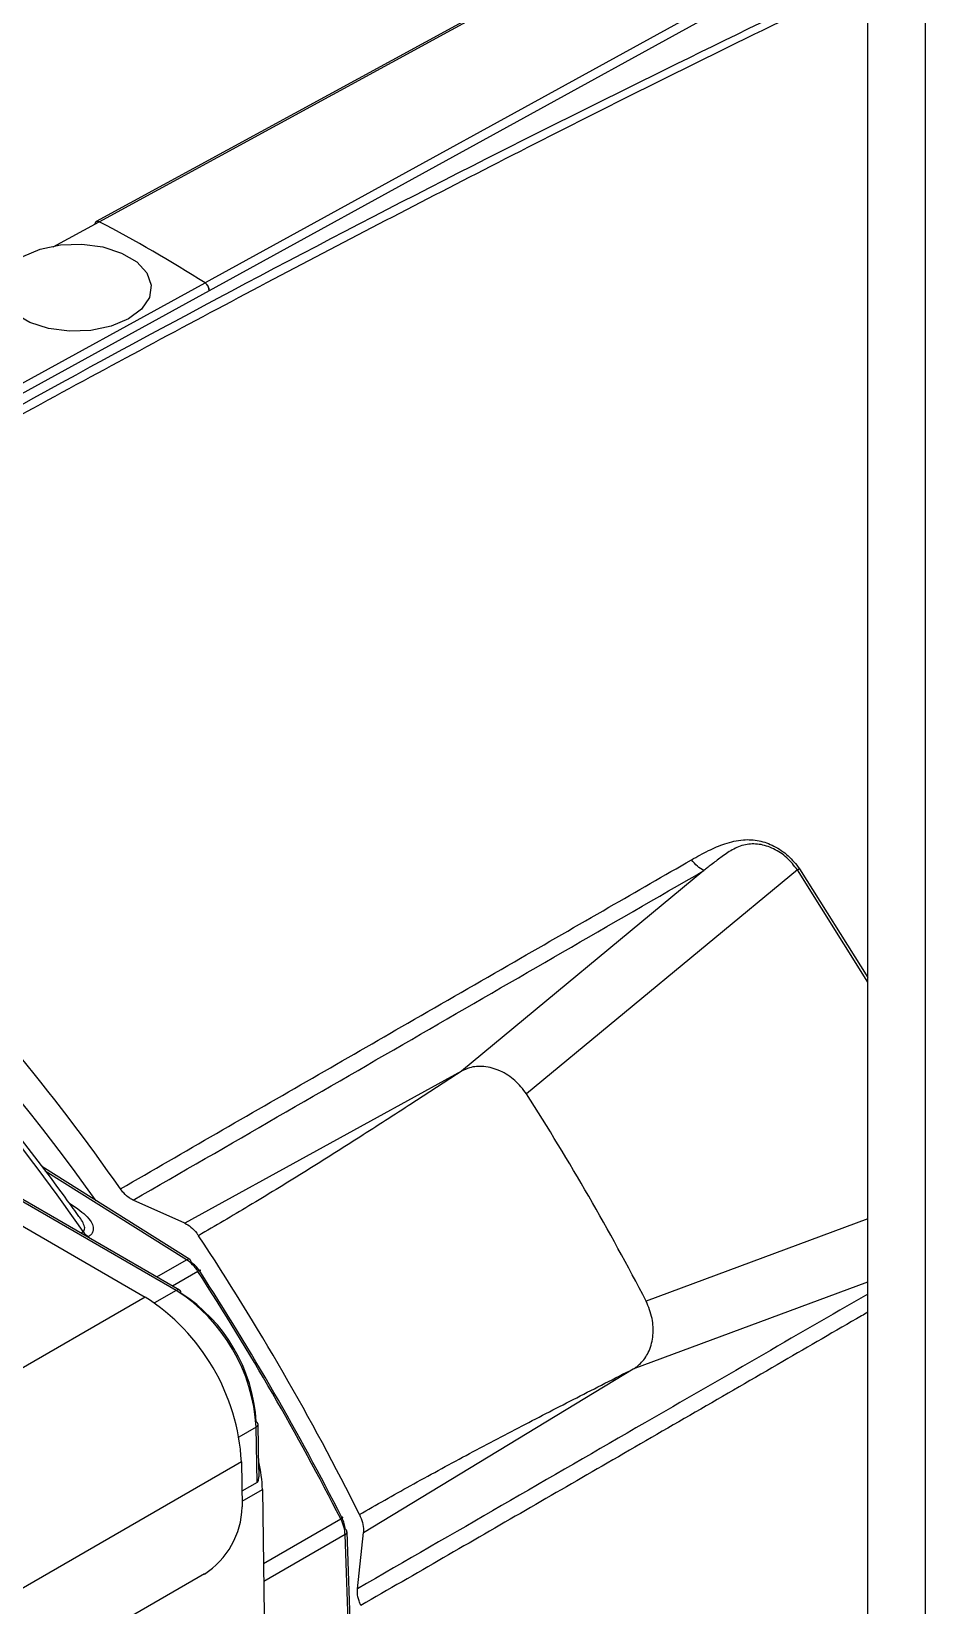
# Model space of a CAD drawing. Extents: x 7 to 135, y 1 to 99.
# Drawn here: x 97.026 to 99.081, y 81.058 to 84.675 of the extents above; entities that cross this region are included whole.
import ezdxf

# ---------------------------------------------------------------- set-up
doc = ezdxf.new("R2010")
doc.units = 0
doc.header["$MEASUREMENT"] = 0
doc.layers.add('OBJECT', color=7, linetype='CONTINUOUS')

msp = doc.modelspace()

# ---------------------------------------------------------------- linework, layer by layer
at = {"layer": 'OBJECT'}
for p, q in [((98.9479, 78.9385), (98.9479, 86.0266)), ((99.0808, 78.8382), (99.0808, 85.9499)), ((97.1813, 84.2373), (98.9479, 85.2002)), ((98.9479, 84.9334), (97.4246, 84.0968)), ((98.9479, 84.9101), (97.4344, 84.0789)), ((97.0752, 84.1795), (97.1813, 84.2373)), ((96.4422, 83.5579), (97.4246, 84.0968)), ((97.4342, 84.0789), (96.4454, 83.5363)), ((97.4344, 84.0789), (97.4342, 84.0789)), ((98.5713, 82.7464), (98.014, 82.2854)), ((98.7865, 82.7481), (98.1636, 82.2331)), ((98.9479, 82.4902), (98.7865, 82.7481)), ((98.7911, 82.7507), (98.9479, 82.5004)), ((98.014, 82.2854), (97.3781, 81.9362)), ((97.3584, 81.7816), (96.6455, 82.1932)), ((97.3659, 81.7824), (96.653, 82.1939)), ((96.6467, 82.1362), (97.287, 81.7665)), ((97.3899, 81.8525), (97.0491, 82.0661)), ((97.3821, 81.852), (97.057, 82.0557)), ((97.1134, 81.9811), (97.1269, 81.9726)), ((97.3781, 81.9362), (97.2595, 81.989)), ((98.9479, 81.9463), (98.4386, 81.7568)), ((97.1387, 81.9135), (97.1443, 81.9168)), ((97.1564, 81.9052), (97.1547, 81.9043)), ((97.3137, 81.8125), (97.3821, 81.852)), ((97.4081, 81.8253), (97.3498, 81.7917)), ((97.3584, 81.7816), (97.3085, 81.7529)), ((98.409, 81.6012), (98.9479, 81.8015)), ((97.287, 81.7665), (95.9435, 80.9909)), ((97.7886, 81.2251), (98.409, 81.6012)), ((97.5422, 81.4675), (97.5025, 81.4446)), ((97.5444, 81.3404), (97.5422, 81.4675)), ((97.5484, 81.3702), (97.5466, 81.4737)), ((97.5083, 81.3876), (96.1648, 80.6121)), ((97.5083, 81.3876), (97.5099, 81.284)), ((97.5444, 81.3404), (97.5093, 81.3202)), ((97.5097, 81.2971), (97.5563, 81.3241)), ((97.5563, 81.3241), (97.5648, 80.7573)), ((97.5589, 81.1541), (97.7364, 81.2566)), ((97.7465, 81.2207), (97.5595, 81.1128)), ((97.7615, 80.8069), (97.7465, 81.2207)), ((97.7665, 80.7947), (97.7509, 81.2272)), ((97.7751, 81.096), (97.7886, 81.2251)), ((97.423, 81.13), (96.2563, 80.4565))]:
    msp.add_line(p, q, dxfattribs=at)
at = {"layer": 'OBJECT', "flags": 128}
for points in [[(98.9479, 85.2044), (98.6888, 85.0632), (97.1743, 84.2377)], [(97.1622, 83.9875), (97.1128, 83.9858), (97.0646, 83.9921), (97.0214, 84.0061), (96.9868, 84.0265), (96.9636, 84.0517), (96.9536, 84.0797), (96.9576, 84.1082), (96.9754, 84.1348), (97.0055, 84.1575), (97.0454, 84.1744), (97.092, 84.1841), (97.1414, 84.1858), (97.1896, 84.1794), (97.2328, 84.1655), (97.2674, 84.1451), (97.2906, 84.1198), (97.3006, 84.0919), (97.2966, 84.0634), (97.2788, 84.0367), (97.2487, 84.014), (97.2088, 83.9972), (97.1622, 83.9875)], [(97.4122, 81.8261), (97.4132, 81.827), (97.4138, 81.8276), (97.4139, 81.828), (97.4136, 81.828), (97.4128, 81.8278), (97.4116, 81.8272), (97.41, 81.8264), (97.4081, 81.8253)], [(97.7364, 81.2566), (97.7383, 81.2577), (97.7398, 81.2587), (97.7409, 81.2594), (97.7415, 81.26), (97.7416, 81.2603), (97.7413, 81.2604), (97.7404, 81.2602), (97.7391, 81.2598)]]:
    msp.add_lwpolyline(points, dxfattribs=at)
at = {"layer": 'OBJECT'}
for centre, radius, start, end in [((97.1775, 84.2317), 0.00666, 55.9374, 179.8507), ((95.7164, 81.4188), 3.1764, 57.4681, 62.5373), ((97.4117, 84.0783), 0.0225, 1.3774, 55.2166), ((93.328, 79.2974), 4.755, 34.854, 54.4687), ((93.1964, 79.1783), 4.8048, 34.7475, 54.3762), ((93.2127, 79.1646), 4.8644, 35.477, 50.8883), ((93.0779, 78.9794), 6.0374, 27.3893, 32.61067), ((97.1783, 81.9401), 0.0412, 214.4527, 237.8199), ((92.366, 78.5684), 6.0486, 26.49363, 33.50637), ((97.3865, 81.846), 0.0074, 62.4062, 125.9876), ((97.3855, 81.8467), 0.00727, 355.1849, 53.2568), ((97.3628, 81.7755), 0.00754, 65.6923, 125.6202), ((97.1421, 81.4443), 0.4007, 3.3297, 57.3406), ((97.3623, 81.7766), 0.00682, 350.7948, 57.8969), ((97.0268, 81.3605), 0.4822, 3.2297, 57.3477), ((97.1652, 81.4576), 0.3776, 3.3299, 57.3405), ((97.5393, 81.4728), 0.00732, 6.8124, 66.8505), ((97.5395, 81.4741), 0.0071, 292.2916, 356.4837), ((97.2534, 81.3176), 0.303, 1.2231, 13.4419), ((97.3207, 81.2892), 0.1893, 302.7329, 358.4165), ((97.7433, 81.2276), 0.00761, 294.9816, 356.6116), ((97.7436, 81.2263), 0.00728, 6.7608, 64.8093)]:
    msp.add_arc(centre, radius, start, end, dxfattribs=at)
for centre, major_axis, ratio, start_param, end_param in [((97.3822, 81.8039), (-0.03, 0.052), 0.555998, 4.805998, 5.480414), ((97.393, 81.8101), (-0.0225, 0.039), 0.54887, 4.805998, 5.480413), ((95.9106, 80.582), (-1.7549, 3.0398), 0.548991, 4.618628, 4.805998), ((95.9215, 80.5883), (-1.7474, 3.0268), 0.54887, 4.618628, 4.805998), ((97.7049, 81.2448), (-0.03, 0.052), 0.555998, 3.944524, 4.618629), ((97.7157, 81.2511), (-0.0225, 0.039), 0.54887, 3.944524, 4.618628)]:
    msp.add_ellipse(centre, major_axis=major_axis, ratio=ratio, start_param=start_param, end_param=end_param, dxfattribs=at)
for points, knots in [([(98.6439, 85.6519), (98.4577, 85.5765), (98.0698, 85.4194), (97.485, 85.1661), (96.8888, 84.895), (96.3776, 84.6525), (96.0674, 84.4961), (95.9525, 84.4381)], [0, 0, 0, 0, 0.204618, 0.426067, 0.647756, 0.869649, 1, 1, 1, 1]), ([(98.9479, 84.7938), (98.8405, 84.7421), (98.5515, 84.6031), (98.0907, 84.3707), (97.5644, 84.0976), (97.0457, 83.8189), (96.5667, 83.5543), (96.2607, 83.3783), (96.1286, 83.3024)], [0, 0, 0, 0, 0.1144401, 0.3078427, 0.4905229, 0.6744076, 0.8594971, 1, 1, 1, 1]), ([(96.1354, 83.3284), (96.4338, 83.4983), (97.0792, 83.8657), (98.0172, 84.3614), (98.6559, 84.6726), (98.9479, 84.815)], [0, 0, 0, 0, 0.318193, 0.688226, 1, 1, 1, 1]), ([(97.1743, 84.2376), (97.1753, 84.2381), (97.1774, 84.2389), (97.18, 84.2378), (97.1813, 84.2373)], [0, 0, 0, 0, 0.507759, 1, 1, 1, 1]), ([(97.4344, 84.0789), (97.4342, 84.0806), (97.434, 84.0839), (97.4317, 84.0891), (97.4285, 84.0938), (97.4259, 84.0958), (97.4246, 84.0968)], [0, 0, 0, 0, 0.249998, 0.500001, 0.749999, 1, 1, 1, 1]), ([(97.1347, 81.9514), (97.126, 81.9636), (97.0781, 82.0306), (96.9875, 82.1489), (96.8613, 82.3033), (96.7307, 82.4508), (96.5966, 82.5911), (96.4594, 82.7237), (96.3196, 82.8482), (96.1776, 82.9632), (96.072, 83.0434), (96.0137, 83.0822), (96.0037, 83.0889)], [0, 0, 0, 0, 0.026169, 0.144743, 0.263338, 0.381944, 0.500561, 0.619194, 0.737843, 0.85651, 0.975197, 1, 1, 1, 1]), ([(98.5428, 82.7712), (98.5557, 82.7784), (98.5804, 82.7922), (98.6194, 82.8092), (98.6583, 82.8187), (98.6974, 82.8167), (98.7331, 82.8039), (98.7661, 82.7819), (98.7828, 82.7611), (98.7911, 82.7507)], [0, 0, 0, 0, 0.175154, 0.335953, 0.499736, 0.628069, 0.749937, 0.875049, 1, 1, 1, 1]), ([(98.7865, 82.7481), (98.7787, 82.7578), (98.7631, 82.7774), (98.7318, 82.7979), (98.6983, 82.8086), (98.6646, 82.8074), (98.6356, 82.7947), (98.6111, 82.7774), (98.5924, 82.7631), (98.5795, 82.7529), (98.5739, 82.7484), (98.5714, 82.7464)], [0, 0, 0, 0, 0.123066, 0.246585, 0.369053, 0.491537, 0.630311, 0.772463, 0.899411, 0.955666, 1, 1, 1, 1]), ([(97.23, 82.0148), (97.3038, 82.0574), (97.4514, 82.1426), (97.6716, 82.2696), (97.8999, 82.4012), (98.1271, 82.532), (98.3444, 82.657), (98.4796, 82.7349), (98.5428, 82.7712)], [0, 0, 0, 0, 0.166677, 0.333344, 0.500001, 0.687097, 0.853763, 1, 1, 1, 1]), ([(98.5713, 82.7464), (98.5662, 82.7493), (98.5559, 82.7551), (98.5472, 82.7659), (98.5428, 82.7712)], [0, 0, 0, 0, 0.500001, 1, 1, 1, 1]), ([(97.2595, 81.989), (97.4805, 82.1166), (97.9224, 82.3717), (98.355, 82.6215), (98.5713, 82.7464)], [0, 0, 0, 0, 0.499998, 1, 1, 1, 1]), ([(98.7865, 82.7481), (98.7872, 82.7485), (98.7887, 82.7493), (98.7903, 82.7502), (98.7911, 82.7507)], [0, 0, 0, 0, 0.5, 1, 1, 1, 1]), ([(98.1636, 82.2331), (98.1551, 82.244), (98.1383, 82.2657), (98.1033, 82.288), (98.0666, 82.2981), (98.0356, 82.2957), (98.0201, 82.2882), (98.014, 82.2854)], [0, 0, 0, 0, 0.217936, 0.435232, 0.661572, 0.868602, 1, 1, 1, 1]), ([(98.014, 82.2854), (97.9733, 82.2588), (97.8932, 82.2066), (97.772, 82.1285), (97.65, 82.0516), (97.5291, 81.9774), (97.4482, 81.9301), (97.4095, 81.9074)], [0, 0, 0, 0, 0.206023, 0.404821, 0.608638, 0.812835, 1, 1, 1, 1]), ([(97.2595, 81.989), (97.2567, 81.9904), (97.2493, 81.9942), (97.2389, 82.0032), (97.2325, 82.0116), (97.23, 82.0148)], [0, 0, 0, 0, 0.263881, 0.723099, 1, 1, 1, 1]), ([(97.1269, 81.9726), (97.1399, 81.963), (97.1574, 81.9501), (97.1675, 81.9302), (97.1682, 81.9189), (97.1636, 81.9103), (97.1586, 81.9068), (97.1564, 81.9052)], [0, 0, 0, 0, 0.4763411, 0.645832, 0.8165859, 0.9197475, 1, 1, 1, 1]), ([(97.1443, 81.9168), (97.1447, 81.917), (97.1459, 81.9178), (97.1478, 81.9205), (97.1483, 81.9271), (97.1441, 81.9372), (97.1395, 81.9461), (97.1353, 81.9506), (97.1346, 81.9514)], [0, 0, 0, 0, 0.031755, 0.107089, 0.264699, 0.579227, 0.930101, 1, 1, 1, 1]), ([(97.3781, 81.9362), (97.3828, 81.9335), (97.3924, 81.9281), (97.403, 81.9168), (97.4082, 81.9094), (97.4095, 81.9074)], [0, 0, 0, 0, 0.425019, 0.850039, 1, 1, 1, 1]), ([(98.9479, 81.7729), (98.7777, 81.6747), (98.3911, 81.4516), (97.9962, 81.2236), (97.7751, 81.096)], [0, 0, 0, 0, 0.440198, 1, 1, 1, 1]), ([(98.409, 81.6012), (98.4117, 81.6028), (98.4184, 81.6071), (98.4319, 81.6195), (98.4473, 81.6426), (98.4558, 81.678), (98.4542, 81.7184), (98.4439, 81.7437), (98.4386, 81.7568)], [0, 0, 0, 0, 0.061295, 0.157977, 0.353025, 0.568965, 0.775601, 1, 1, 1, 1]), ([(98.9479, 81.7313), (98.9431, 81.7286), (98.8782, 81.691), (98.7462, 81.6145), (98.5516, 81.5019), (98.3544, 81.3878), (98.1613, 81.2762), (97.9725, 81.1671), (97.8459, 81.0941), (97.7827, 81.0576)], [0, 0, 0, 0, 0.012532, 0.169358, 0.343097, 0.516836, 0.677891, 0.838946, 1, 1, 1, 1]), ([(97.7795, 81.2667), (97.8184, 81.2889), (97.8998, 81.3352), (98.0246, 81.4028), (98.1522, 81.47), (98.2804, 81.536), (98.3656, 81.5792), (98.409, 81.6012)], [0, 0, 0, 0, 0.187145, 0.391348, 0.595125, 0.793954, 1, 1, 1, 1]), ([(97.5483, 81.3702), (97.5483, 81.3686), (97.5485, 81.3642), (97.5482, 81.358), (97.5477, 81.3521), (97.5471, 81.3481), (97.5466, 81.3454), (97.5461, 81.3434), (97.5456, 81.342), (97.5451, 81.341), (97.5447, 81.3406), (97.5445, 81.3405), (97.5444, 81.3404)], [0, 0, 0, 0, 0.161348, 0.435082, 0.620022, 0.744736, 0.829157, 0.886857, 0.946127, 0.969975, 0.98956, 1, 1, 1, 1]), ([(97.7795, 81.2667), (97.7821, 81.2606), (97.7873, 81.2483), (97.7892, 81.234), (97.7887, 81.2269), (97.7886, 81.2251)], [0, 0, 0, 0, 0.425025, 0.850044, 1, 1, 1, 1]), ([(97.7827, 81.0576), (97.7812, 81.0611), (97.7772, 81.0707), (97.7745, 81.0842), (97.7749, 81.0927), (97.7751, 81.096)], [0, 0, 0, 0, 0.263884, 0.723099, 1, 1, 1, 1])]:
    msp.add_open_spline(points, degree=3, knots=knots, dxfattribs=at)

doc.saveas('drawing.dxf')
